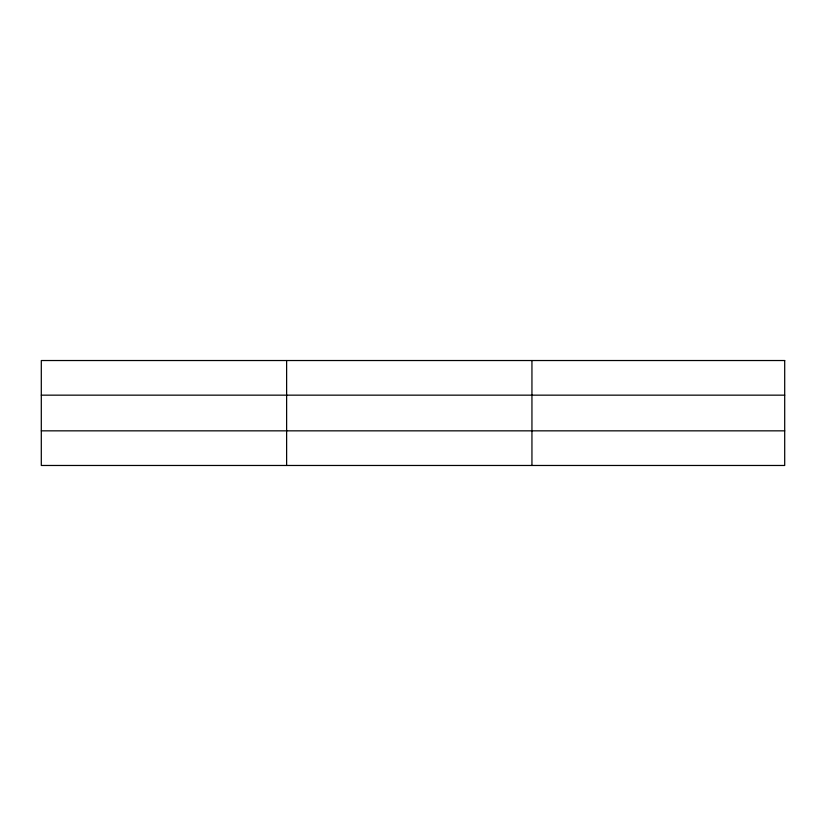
<?xml version="1.0" encoding="UTF-8"?>
<svg xmlns="http://www.w3.org/2000/svg" width="826" height="826" viewBox="0 0 826 826"><rect width="100%" height="100%" fill="white"/><g stroke="black" fill="none" stroke-linecap="round" stroke-linejoin="round"><path stroke-width="1.24" d="M286.622 465.472L286.622 360.528M531.944 465.472L531.944 360.528M41.3 395.158L784.7 395.158M41.3 430.842L784.7 430.842M784.7 360.528L784.7 465.472L41.3 465.472L41.3 360.528L784.7 360.528"/></g></svg>
